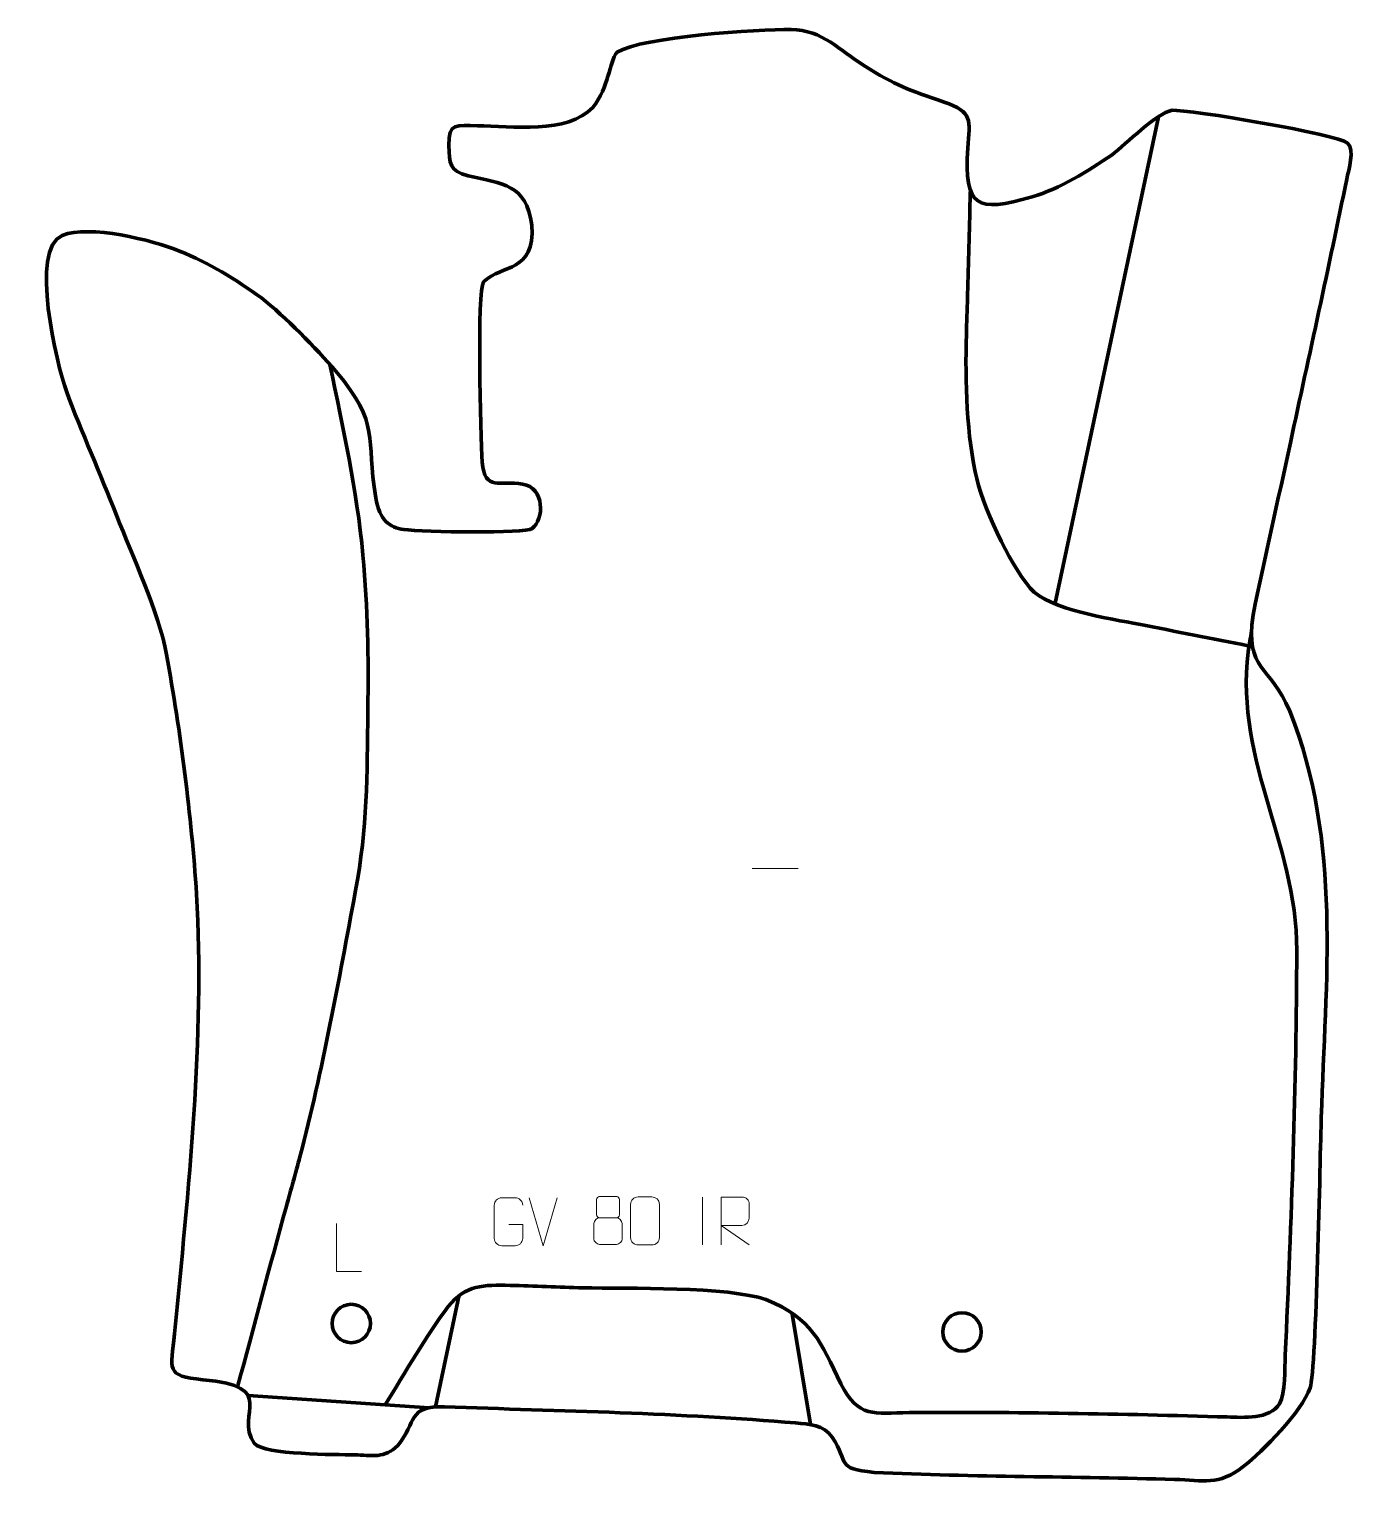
# Model space of a CAD drawing. Header units: millimetres. Extents: x 916 to 1607, y 64 to 823.
import ezdxf

# ---------------------------------------------------------------- set-up
doc = ezdxf.new("R2010")
doc.units = ezdxf.units.MM
doc.header["$MEASUREMENT"] = 0
doc.layers.add('layer 2', color=7, linetype='Continuous')
doc.layers.add('layer 3', color=7, linetype='Continuous')

msp = doc.modelspace()

# ---------------------------------------------------------------- linework, layer by layer
at = {"layer": 'layer 2', "color": 142, "lineweight": 200}
for centre in [(1084.3211, 148.9864), (1402.6147, 144.6206)]:
    msp.add_ellipse(centre, major_axis=(0, 10), ratio=1, dxfattribs=at)
at = {"layer": 'layer 2', "color": 142, "lineweight": 158}
for points in [[(1451.1356, 524.3134), (1451.1356, 524.3134), (1504.9573, 777.8502), (1504.9573, 777.8502)], [(1128.2146, 105.5081), (1128.2146, 105.5081), (1140.5928, 164.0017), (1140.5928, 164.0017)], [(1323.66, 96.3098), (1323.66, 96.3098), (1314.0965, 153.9766), (1314.0965, 153.9766)], [(1030.5035, 111.5158), (1030.5035, 111.5158), (1124.9346, 105.1086), (1124.9346, 105.1086)]]:
    msp.add_open_spline(points, degree=3, dxfattribs=at)
for points, knots in [([(1552.3268, 502.0291), (1533.1432, 505.8166), (1513.9596, 509.6042), (1494.776, 513.3918), (1494.776, 513.3918), (1479.8846, 516.2746), (1448.0642, 520.7432), (1438.1987, 532.2337), (1438.1987, 532.2337), (1426.919, 545.3714), (1413.0463, 575.4929), (1409.4787, 592.7225), (1409.4787, 592.7225), (1404.5577, 616.4879), (1404.2414, 644.8055), (1405.0113, 669.0539), (1405.0113, 669.0539), (1405.216, 675.4974), (1405.4544, 681.9373), (1405.6292, 688.382), (1405.6292, 688.382), (1406.059, 704.8691), (1406.5152, 721.3555), (1406.9522, 737.8424), (1406.9522, 737.8424), (1406.9522, 737.8424), (1406.9918, 739.3409), (1406.9918, 739.3409)], [0, 0, 0, 0, 0.125, 0.125, 0.125, 0.125, 0.25, 0.25, 0.25, 0.25, 0.375, 0.375, 0.375, 0.375, 0.5, 0.5, 0.5, 0.5, 0.625, 0.625, 0.625, 0.625, 0.75, 0.75, 0.75, 0.75, 1, 1, 1, 1]), ([(1073.2118, 648.797), (1080.1264, 614.6999), (1087.0966, 584.2664), (1090.4042, 549.3515), (1090.4042, 549.3515), (1093.0208, 520.9829), (1093.3615, 496.8473), (1092.9286, 468.4565), (1092.9286, 468.4565), (1092.5685, 433.9445), (1092.8888, 408.2009), (1086.4177, 373.7464), (1086.4177, 373.7464), (1077.7153, 327.4112), (1069.5684, 281.5506), (1057.5275, 235.8972), (1057.5275, 235.8972), (1055.2429, 227.2704), (1052.8853, 218.6645), (1050.5086, 210.0626), (1050.5086, 210.0626), (1041.8481, 178.7583), (1033.5644, 147.3498), (1025.0664, 116.001)], [0, 0, 0, 0, 0.14285714, 0.14285714, 0.14285714, 0.14285714, 0.28571429, 0.28571429, 0.28571429, 0.28571429, 0.42857143, 0.42857143, 0.42857143, 0.42857143, 0.57142857, 0.57142857, 0.57142857, 0.57142857, 0.71428571, 0.71428571, 0.71428571, 0.71428571, 1, 1, 1, 1]), ([(1102.061, 106.6605), (1112.2543, 123.1023), (1123.3357, 142.6381), (1134.8404, 157.8392), (1134.8404, 157.8392), (1143.873, 169.2051), (1153.3557, 169.1795), (1167.1339, 168.8564), (1167.1339, 168.8564), (1179.7003, 168.5617), (1192.4389, 167.9287), (1205.0786, 167.5918), (1205.0786, 167.5918), (1228.1454, 167.0602), (1280.8553, 168.3667), (1300.4363, 161.4206), (1300.4363, 161.4206), (1324.7822, 151.6024), (1328.8353, 139.3938), (1339.5339, 117.4771), (1339.5339, 117.4771), (1348.7084, 99.5012), (1356.5634, 102.3643), (1375.1334, 102.5321), (1375.1334, 102.5321), (1430.4995, 102.9731), (1485.5243, 101.888), (1540.8566, 100.2858), (1540.8566, 100.2858), (1549.2382, 100.0431), (1563.0493, 98.8442), (1568.0062, 107.194), (1568.0062, 107.194), (1571.3524, 112.8304), (1570.728, 125.4606), (1571.062, 132.4442), (1571.062, 132.4442), (1574.3083, 202.4053), (1576.9337, 273.3315), (1577.0857, 343.353), (1577.0857, 343.353), (1577.2104, 400.8394), (1542.5589, 445.1292), (1552.634, 504.5122), (1552.634, 504.5122), (1552.9373, 506.2997), (1553.24, 508.0862), (1553.5347, 509.8752)], [0, 0, 0, 0, 0.07692308, 0.07692308, 0.07692308, 0.07692308, 0.15384615, 0.15384615, 0.15384615, 0.15384615, 0.23076923, 0.23076923, 0.23076923, 0.23076923, 0.30769231, 0.30769231, 0.30769231, 0.30769231, 0.38461538, 0.38461538, 0.38461538, 0.38461538, 0.46153846, 0.46153846, 0.46153846, 0.46153846, 0.53846154, 0.53846154, 0.53846154, 0.53846154, 0.61538462, 0.61538462, 0.61538462, 0.61538462, 0.69230769, 0.69230769, 0.69230769, 0.69230769, 0.76923077, 0.76923077, 0.76923077, 0.76923077, 0.84615385, 0.84615385, 0.84615385, 0.84615385, 1, 1, 1, 1])]:
    msp.add_open_spline(points, degree=3, knots=knots, dxfattribs=at)
at = {"layer": 'layer 2', "color": 250, "lineweight": 9}
for points in [[(1293.3009, 386.1736), (1293.3009, 386.1736), (1317.2789, 386.1736), (1317.2789, 386.1736)], [(1184.3506, 189.545), (1184.3506, 189.545), (1177.0288, 214.4986), (1177.0288, 214.4986)], [(1191.6725, 214.4986), (1191.6725, 214.4986), (1184.3507, 189.545), (1184.3507, 189.545)], [(1267.4131, 214.9015), (1267.4131, 214.9015), (1267.4131, 189.9274), (1267.4131, 189.9274)]]:
    msp.add_open_spline(points, degree=3, dxfattribs=at)
for points, knots in [([(1166.5025, 200.5311), (1166.5025, 200.5311), (1173.6706, 200.5311), (1173.6706, 200.5311), (1173.6706, 200.5311), (1173.6706, 200.5311), (1173.6706, 193.363), (1173.6706, 193.363), (1173.6706, 193.363), (1173.5309, 191.0396), (1171.8537, 189.56), (1169.7059, 189.5492), (1169.7059, 189.5492), (1167.3741, 189.5496), (1165.0421, 189.5496), (1162.7106, 189.5492), (1162.7106, 189.5492), (1160.7857, 189.4438), (1158.8135, 191.3283), (1158.8247, 193.3456), (1158.8247, 193.3456), (1158.8251, 199.1157), (1158.8251, 204.8854), (1158.8247, 210.6547), (1158.8247, 210.6547), (1158.8289, 212.7928), (1160.5757, 214.512), (1162.728, 214.4986), (1162.728, 214.4986), (1165.0537, 214.4986), (1167.3798, 214.4986), (1169.7059, 214.4986), (1169.7059, 214.4986), (1171.6526, 214.534), (1173.644, 213.0425), (1173.6706, 210.6048)], [0, 0, 0, 0, 0.1, 0.1, 0.1, 0.1, 0.2, 0.2, 0.2, 0.2, 0.3, 0.3, 0.3, 0.3, 0.4, 0.4, 0.4, 0.4, 0.5, 0.5, 0.5, 0.5, 0.6, 0.6, 0.6, 0.6, 0.7, 0.7, 0.7, 0.7, 0.8, 0.8, 0.8, 0.8, 1, 1, 1, 1]), ([(1212.1565, 213.6598), (1212.1565, 211.4468), (1212.1565, 207.7645), (1212.1565, 205.5512), (1212.1565, 205.5512), (1212.1715, 205.0438), (1212.9789, 204.1124), (1213.679, 204.1136), (1213.679, 204.1136), (1216.6489, 204.1138), (1219.6191, 204.0289), (1222.5895, 204.0286), (1222.5895, 204.0286), (1223.3866, 204.0328), (1224.1073, 204.8231), (1224.1047, 205.5438), (1224.1047, 205.5438), (1224.1044, 207.7598), (1224.1044, 211.4445), (1224.1047, 213.6598), (1224.1047, 213.6598), (1224.0862, 214.3706), (1223.4748, 215.131), (1222.6409, 215.1236), (1222.6409, 215.1236), (1219.6238, 215.1233), (1216.6069, 215.1233), (1213.5903, 215.1236), (1213.5903, 215.1236), (1212.9639, 215.1312), (1212.1398, 214.4202), (1212.1565, 213.6598)], [0, 0, 0, 0, 0.11111111, 0.11111111, 0.11111111, 0.11111111, 0.22222222, 0.22222222, 0.22222222, 0.22222222, 0.33333333, 0.33333333, 0.33333333, 0.33333333, 0.44444444, 0.44444444, 0.44444444, 0.44444444, 0.55555556, 0.55555556, 0.55555556, 0.55555556, 0.66666667, 0.66666667, 0.66666667, 0.66666667, 0.77777778, 0.77777778, 0.77777778, 0.77777778, 1, 1, 1, 1]), ([(1233.8324, 214.9137), (1236.1985, 214.9137), (1238.565, 214.9137), (1240.9315, 214.9137), (1240.9315, 214.9137), (1242.912, 214.9493), (1244.938, 213.455), (1244.9651, 211.0129), (1244.9651, 211.0129), (1244.9647, 205.2555), (1244.9647, 199.4977), (1244.9651, 193.7395), (1244.9651, 193.7395), (1244.823, 191.4119), (1243.1166, 189.9296), (1240.9315, 189.9188), (1240.9315, 189.9188), (1238.5591, 189.9192), (1236.1867, 189.9192), (1233.8147, 189.9188), (1233.8147, 189.9188), (1231.8562, 189.8132), (1229.8498, 191.7011), (1229.8612, 193.7221), (1229.8612, 193.7221), (1229.8616, 199.5027), (1229.8616, 205.283), (1229.8612, 211.0628), (1229.8612, 211.0628), (1229.8655, 213.2048), (1231.6426, 214.9273), (1233.8324, 214.9137)], [0, 0, 0, 0, 0.11111111, 0.11111111, 0.11111111, 0.11111111, 0.22222222, 0.22222222, 0.22222222, 0.22222222, 0.33333333, 0.33333333, 0.33333333, 0.33333333, 0.44444444, 0.44444444, 0.44444444, 0.44444444, 0.55555556, 0.55555556, 0.55555556, 0.55555556, 0.66666667, 0.66666667, 0.66666667, 0.66666667, 0.77777778, 0.77777778, 0.77777778, 0.77777778, 1, 1, 1, 1]), ([(1277.0811, 189.9377), (1277.0811, 189.9377), (1277.0811, 214.8912), (1277.0811, 214.8912), (1277.0811, 214.8912), (1280.6759, 214.8912), (1284.2714, 214.8912), (1287.8666, 214.8912), (1287.8666, 214.8912), (1290.1919, 214.8535), (1291.7492, 213.3635), (1291.7451, 210.9971), (1291.7451, 210.9971), (1291.7447, 208.9616), (1291.7447, 205.9022), (1291.7451, 203.8662), (1291.7451, 203.8662), (1291.7386, 201.9907), (1289.9263, 200.0489), (1287.9168, 200.0298), (1287.9168, 200.0298), (1287.9168, 200.0298), (1277.0811, 200.0298), (1277.0811, 200.0298), (1277.0811, 200.0298), (1277.0811, 200.0298), (1291.7358, 189.9377), (1291.7358, 189.9377)], [0, 0, 0, 0, 0.125, 0.125, 0.125, 0.125, 0.25, 0.25, 0.25, 0.25, 0.375, 0.375, 0.375, 0.375, 0.5, 0.5, 0.5, 0.5, 0.625, 0.625, 0.625, 0.625, 0.75, 0.75, 0.75, 0.75, 1, 1, 1, 1]), ([(1089.6389, 176.1411), (1089.6389, 176.1411), (1076.6898, 176.1411), (1076.6898, 176.1411), (1076.6898, 176.1411), (1076.6898, 176.1411), (1076.6898, 201.0947), (1076.6898, 201.0947)], [0, 0, 0, 0, 0.33333333, 0.33333333, 0.33333333, 0.33333333, 1, 1, 1, 1]), ([(1210.6977, 201.1416), (1210.6977, 197.9708), (1210.6977, 196.2687), (1210.6977, 193.0973), (1210.6977, 193.0973), (1210.6892, 191.8754), (1212.3871, 190.1827), (1213.6397, 190.1742), (1213.6397, 190.1742), (1216.6228, 190.1745), (1219.6061, 190.1745), (1222.5895, 190.1742), (1222.5895, 190.1742), (1223.9128, 190.1859), (1225.5332, 191.8075), (1225.5221, 193.1067), (1225.5221, 193.1067), (1225.5218, 196.2749), (1225.5218, 197.9737), (1225.5221, 201.1416), (1225.5221, 201.1416), (1225.4524, 202.522), (1223.8746, 204.1006), (1222.5692, 204.0945), (1222.5692, 204.0945), (1219.5926, 204.0942), (1216.616, 204.0942), (1213.6397, 204.0945), (1213.6397, 204.0945), (1212.5602, 204.1009), (1210.7139, 202.522), (1210.6977, 201.1416)], [0, 0, 0, 0, 0.11111111, 0.11111111, 0.11111111, 0.11111111, 0.22222222, 0.22222222, 0.22222222, 0.22222222, 0.33333333, 0.33333333, 0.33333333, 0.33333333, 0.44444444, 0.44444444, 0.44444444, 0.44444444, 0.55555556, 0.55555556, 0.55555556, 0.55555556, 0.66666667, 0.66666667, 0.66666667, 0.66666667, 0.77777778, 0.77777778, 0.77777778, 0.77777778, 1, 1, 1, 1])]:
    msp.add_open_spline(points, degree=3, knots=knots, dxfattribs=at)
at = {"layer": 'layer 3', "color": 242, "lineweight": 158}
msp.add_open_spline([(1037.5235, 683.3879), (1049.881, 673.7028), (1065.8245, 657.1949), (1076.3503, 645.2895), (1076.3503, 645.2895), (1099.9219, 616.75), (1091.6438, 611.4934), (1097.065, 579.3229), (1097.065, 579.3229), (1099.0784, 567.3747), (1104.3084, 563.7463), (1111.6528, 562.7474), (1111.6528, 562.7474), (1121.9313, 561.3496), (1175.1395, 560.6579), (1178.5507, 563.2255), (1178.5507, 563.2255), (1184.9049, 568.0083), (1185.3372, 584.5049), (1173.5162, 586.4232), (1173.5162, 586.4232), (1162.0944, 588.2768), (1153.6717, 582.6013), (1152.5895, 597.7656), (1152.5895, 597.7656), (1151.6925, 611.9307), (1149.8295, 687.4665), (1153.2468, 691.7125), (1153.2468, 691.7125), (1163.3184, 701.4498), (1179.8006, 696.1832), (1178.4934, 721.303), (1178.4934, 721.303), (1175.3713, 742.9877), (1163.4258, 742.6105), (1145.2324, 747.0703), (1145.2324, 747.0703), (1135.4619, 749.5391), (1135.5768, 753.3347), (1135.1206, 762.9105), (1135.1206, 762.9105), (1134.9228, 775.1915), (1139.1785, 773.1133), (1150.0362, 773.1142), (1150.0362, 773.1142), (1167.643, 772.8271), (1196.9603, 768.7178), (1210.1734, 782.6743), (1210.1734, 782.6743), (1218.8832, 793.5746), (1218.4086, 805.8054), (1222.8694, 811.4981), (1222.8694, 811.4981), (1235.9486, 819.4546), (1296.175, 823.4754), (1313.5491, 823.2321), (1313.5491, 823.2321), (1330.0633, 823.0008), (1338.5352, 812.6471), (1351.5134, 804.4655), (1351.5134, 804.4655), (1368.337, 794.0496), (1374.813, 791.7433), (1393.2743, 785.4689), (1393.2743, 785.4689), (1408.2384, 780.3831), (1406.8451, 776.1038), (1405.6419, 761.4383), (1405.6419, 761.4383), (1403.5895, 731.0127), (1410.0557, 727.5757), (1439.1284, 736.0682), (1439.1284, 736.0682), (1453.9619, 740.4013), (1468.0214, 749.4218), (1480.8034, 758.0318), (1480.8034, 758.0318), (1488.384, 763.641), (1503.9114, 779.8387), (1512.166, 781.1647), (1512.166, 781.1647), (1520.3555, 781.84), (1599.0477, 768.5173), (1603.5585, 764.1132), (1603.5585, 764.1132), (1607.372, 760.39), (1604.1153, 750.3414), (1603.1131, 745.3573), (1603.1131, 745.3573), (1593.8832, 699.5541), (1583.5757, 653.6463), (1573.7529, 607.9323), (1573.7529, 607.9323), (1567.3346, 578.0431), (1560.5328, 548.1867), (1554.2881, 518.2704), (1554.2881, 518.2704), (1550.1964, 488.6766), (1563.0833, 492.7224), (1573.4375, 468.1204), (1573.4375, 468.1204), (1600.6315, 399.7401), (1592.0876, 328.0252), (1589.8482, 256.4235), (1589.8482, 256.4235), (1589.2495, 236.622), (1587.3305, 125.5139), (1584.0437, 115.431), (1584.0437, 115.431), (1579.4442, 102.6651), (1559.7708, 82.8605), (1549.0663, 74.2707), (1549.0663, 74.2707), (1536.1747, 64.3852), (1528.6655, 67.3096), (1513.4044, 67.7594), (1513.4044, 67.7594), (1461.2665, 69.2371), (1408.9095, 69.0453), (1356.8326, 71.3866), (1356.8326, 71.3866), (1336.4926, 73.5079), (1344.132, 76.1102), (1334.9357, 89.6892), (1334.9357, 89.6892), (1330.5277, 96.1977), (1323.1931, 96.5613), (1315.7602, 97.1997), (1315.7602, 97.1997), (1256.8352, 102.2606), (1192.3966, 103.4486), (1132.9301, 105.5493), (1132.9301, 105.5493), (1113.6334, 106.2309), (1118.6179, 97.644), (1108.5153, 85.4628), (1108.5153, 85.4628), (1101.9683, 78.4755), (1094.895, 80.2989), (1085.9189, 80.5663), (1085.9189, 80.5663), (1076.5793, 80.7609), (1039.0085, 80.4451), (1033.7345, 86.5498), (1033.7345, 86.5498), (1023.1183, 102.2788), (1047.3448, 116.0402), (1006.9235, 119.7055), (1006.9235, 119.7055), (987.172, 121.6509), (990.2885, 124.8341), (992.175, 143.6238), (992.175, 143.6238), (999.4013, 217.2937), (1007.9864, 298.9777), (1003.7196, 372.6994), (1003.7196, 372.6994), (1000.9454, 413.9391), (995.3911, 456.9832), (988.0423, 497.6636), (988.0423, 497.6636), (983.7268, 520.4156), (970.5269, 548.0743), (961.9544, 570.2339), (961.9544, 570.2339), (953.5422, 591.7843), (943.8162, 613.2623), (935.8327, 634.8521), (935.8327, 634.8521), (930.8714, 648.7202), (916.4302, 708.9124), (933.7201, 716.0017), (933.7201, 716.0017), (947.6315, 721.7057), (980.7409, 713.5601), (994.7695, 707.8631), (994.7695, 707.8631), (1010.1217, 701.6285), (1024.1447, 693.0959), (1037.5235, 683.3879)], degree=3, knots=[0, 0, 0, 0, 0.02173913, 0.02173913, 0.02173913, 0.02173913, 0.04347826, 0.04347826, 0.04347826, 0.04347826, 0.06521739, 0.06521739, 0.06521739, 0.06521739, 0.08695652, 0.08695652, 0.08695652, 0.08695652, 0.10869565, 0.10869565, 0.10869565, 0.10869565, 0.13043478, 0.13043478, 0.13043478, 0.13043478, 0.15217391, 0.15217391, 0.15217391, 0.15217391, 0.17391304, 0.17391304, 0.17391304, 0.17391304, 0.19565217, 0.19565217, 0.19565217, 0.19565217, 0.2173913, 0.2173913, 0.2173913, 0.2173913, 0.23913043, 0.23913043, 0.23913043, 0.23913043, 0.26086957, 0.26086957, 0.26086957, 0.26086957, 0.2826087, 0.2826087, 0.2826087, 0.2826087, 0.30434783, 0.30434783, 0.30434783, 0.30434783, 0.32608696, 0.32608696, 0.32608696, 0.32608696, 0.34782609, 0.34782609, 0.34782609, 0.34782609, 0.36956522, 0.36956522, 0.36956522, 0.36956522, 0.39130435, 0.39130435, 0.39130435, 0.39130435, 0.41304348, 0.41304348, 0.41304348, 0.41304348, 0.43478261, 0.43478261, 0.43478261, 0.43478261, 0.45652174, 0.45652174, 0.45652174, 0.45652174, 0.47826087, 0.47826087, 0.47826087, 0.47826087, 0.5, 0.5, 0.5, 0.5, 0.52173913, 0.52173913, 0.52173913, 0.52173913, 0.54347826, 0.54347826, 0.54347826, 0.54347826, 0.56521739, 0.56521739, 0.56521739, 0.56521739, 0.58695652, 0.58695652, 0.58695652, 0.58695652, 0.60869565, 0.60869565, 0.60869565, 0.60869565, 0.63043478, 0.63043478, 0.63043478, 0.63043478, 0.65217391, 0.65217391, 0.65217391, 0.65217391, 0.67391304, 0.67391304, 0.67391304, 0.67391304, 0.69565217, 0.69565217, 0.69565217, 0.69565217, 0.7173913, 0.7173913, 0.7173913, 0.7173913, 0.73913043, 0.73913043, 0.73913043, 0.73913043, 0.76086957, 0.76086957, 0.76086957, 0.76086957, 0.7826087, 0.7826087, 0.7826087, 0.7826087, 0.80434783, 0.80434783, 0.80434783, 0.80434783, 0.82608696, 0.82608696, 0.82608696, 0.82608696, 0.84782609, 0.84782609, 0.84782609, 0.84782609, 0.86956522, 0.86956522, 0.86956522, 0.86956522, 0.89130435, 0.89130435, 0.89130435, 0.89130435, 0.91304348, 0.91304348, 0.91304348, 0.91304348, 0.93478261, 0.93478261, 0.93478261, 0.93478261, 0.95652174, 0.95652174, 0.95652174, 0.95652174, 1, 1, 1, 1], dxfattribs=at)

doc.saveas('drawing.dxf')
